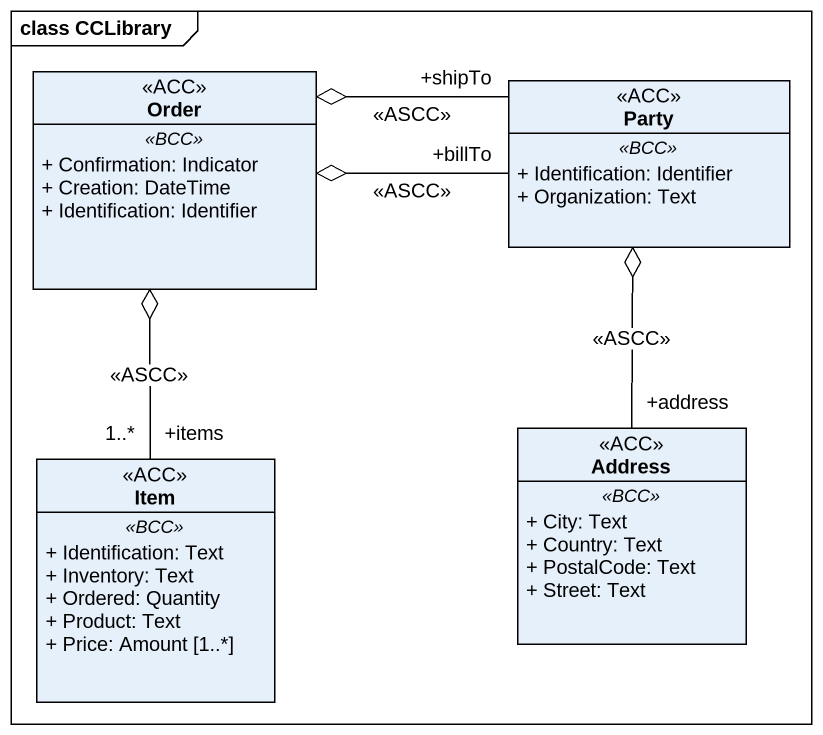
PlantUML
@startuml
mainframe class CCLibrary
hide circle
hide empty members
skinparam classAttributeIconSize 0
class Order <<ACC>> {
  .. <<BCC>> ..
  + Confirmation: Indicator
  + Creation: DateTime
  + Identification: Identifier
}
class Party <<ACC>> {
  .. <<BCC>> ..
  + Identification: Identifier
  + Organization: Text
}
class Address <<ACC>> {
  .. <<BCC>> ..
  + City: Text
  + Country: Text
  + PostalCode: Text
  + Street: Text
}
class Item <<ACC>> {
  .. <<BCC>> ..
  + Identification: Text
  + Inventory: Text
  + Ordered: Quantity
  + Product: Text
  + Price: Amount [1..*]
}
Order o-right- "+shipTo" Party : <<ASCC>>
Order o-right- "+billTo" Party : <<ASCC>>
Order o-- "+items\n1..*" Item : <<ASCC>>
Party o-- "+address" Address : <<ASCC>>
@enduml
